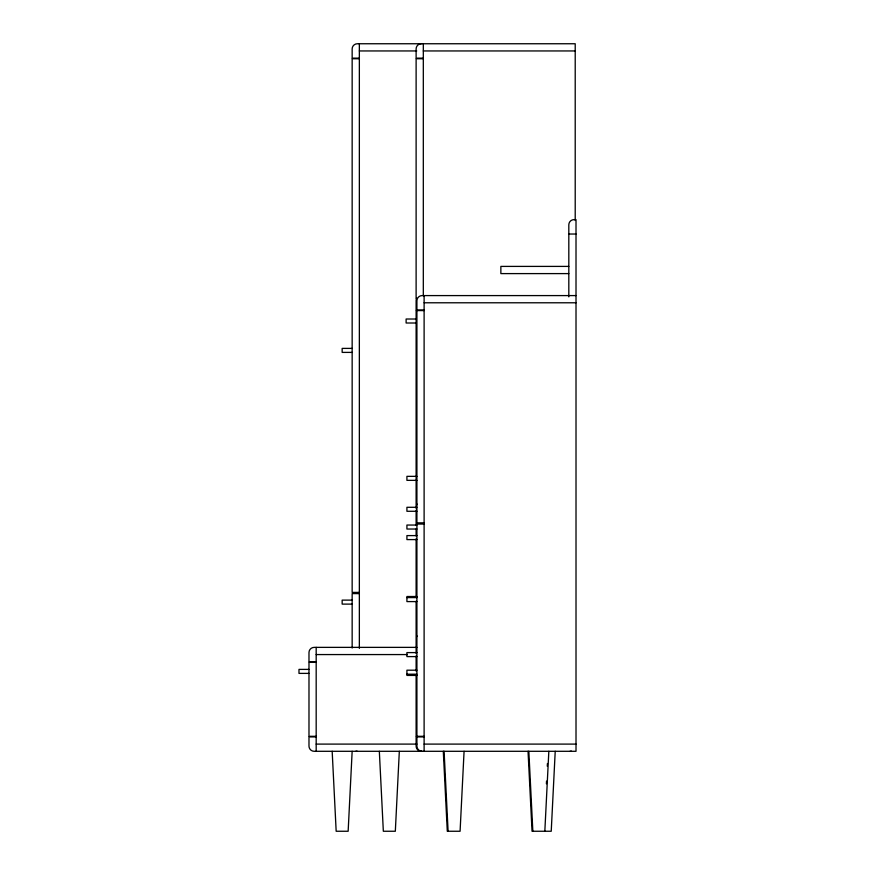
<?xml version="1.0" encoding="UTF-8"?>
<svg xmlns="http://www.w3.org/2000/svg" width="875" height="875" viewBox="0 0 875 875"><rect width="100%" height="100%" fill="white"/><g stroke="black" fill="none" stroke-linecap="round" stroke-linejoin="round"><path stroke-width="1.31" d="M352.155 751.297L348.152 831.25L336.164 831.25L332.172 751.297M399.328 751.297L395.325 831.25L383.338 831.25L379.334 751.297M464.078 751.297L460.086 831.25L447.289 831.25L443.297 751.297M546.405 783.825L546.536 781.112M547.28 766.205L547.422 763.492M544.83 831.25L548.833 751.297M555.22 751.297L551.228 831.25L532.044 831.25L528.041 751.297M359.352 50.947L416.73 50.947M423.314 50.947L575.214 50.947M359.352 58.144L352.155 58.144L352.155 48.945A5.195 5.195 0 0 1 357.35 43.75L575.214 43.75L575.214 220.478M423.314 58.144L416.117 58.144L416.117 48.945A5.195 5.195 0 0 1 421.312 43.75M359.352 58.745L352.155 58.745L352.155 592.397L359.352 592.397M423.314 58.745L416.117 58.745L416.117 298.583M568.816 234.03L576.012 234.03M568.816 266.405L500.861 266.405L500.861 273.602L568.816 273.602M576.012 295.586L422.111 295.586A5.195 5.195 0 0 0 416.916 300.792L416.916 309.98M424.113 302.783L576.012 302.783M424.113 309.98L416.117 309.98L416.117 300.792A5.195 5.195 0 0 1 416.806 298.189M424.113 310.581L416.117 310.581L416.117 508.441M416.117 319.014L406.12 319.014L406.12 323.006L416.117 323.006M352.155 348.392L342.158 348.392L342.158 352.395L352.155 352.395M416.916 476.35L406.919 476.35L406.919 480.353L416.916 480.353M416.916 507.292L406.919 507.292L406.919 511.284L416.916 511.284M416.916 522.845L424.113 522.845M416.916 524.048L424.113 524.048M416.916 525.044L406.919 525.044L406.919 529.036L416.916 529.036M416.916 535.598L406.919 535.598L406.919 539.591L416.916 539.591M359.352 593.6L352.155 593.6L352.155 648.025M416.916 596.509L406.919 596.509L406.919 601.595L416.916 601.595M406.919 597.592L416.916 597.592M352.155 600.119L342.158 600.119L342.158 604.111L352.155 604.111M416.916 647.369L314.18 647.369A5.195 5.195 0 0 0 308.984 652.564L308.984 661.762L316.181 661.762M416.916 652.597L406.919 652.597L406.919 656.6L416.916 656.6M316.181 654.566L407.389 654.566M316.181 662.353L308.984 662.353L308.984 736.312L316.181 736.312M308.984 669.397L298.988 669.397L298.988 673.389L308.984 673.389M416.916 670.195L406.919 670.195L406.919 675.423L416.916 675.423M406.919 674.198L416.916 674.198M424.113 736.312L416.117 736.312L416.117 674.909M316.181 736.914L308.984 736.914L308.984 746.102A5.195 5.195 0 0 0 314.18 751.297L576.012 751.297L576.012 219.636L574.011 219.636A5.195 5.195 0 0 0 568.816 224.831L568.816 296.855M424.113 736.914L416.117 736.914L416.117 746.102A5.195 5.195 0 0 0 421.312 751.297M316.181 744.1L416.916 744.1M424.113 744.1L576.012 744.1M528.839 751.297L532.842 831.25M444.095 751.297L448.098 831.25M424.113 295.586L424.113 751.297M423.314 43.75L423.314 295.859M416.916 310.581L416.916 736.312M416.916 736.914L416.916 746.102A5.195 5.195 0 0 0 422.111 751.297M416.117 510.169L416.117 525.153M416.117 528.905L416.117 536.047M416.117 538.77L416.117 597.352M416.117 601.223L416.117 653.527M416.117 655.802L416.117 671.169M359.352 43.75L359.352 648.408M316.181 647.369L316.181 751.297M416.916 504.656A5.195 5.195 0 0 1 416.959 503.978M416.916 636.573A5.195 5.195 0 0 1 416.959 635.895M571.364 751.122A5.195 5.195 0 0 1 570.019 751.297M357.35 751.297A5.195 5.195 0 0 1 356.005 751.122"/></g></svg>
